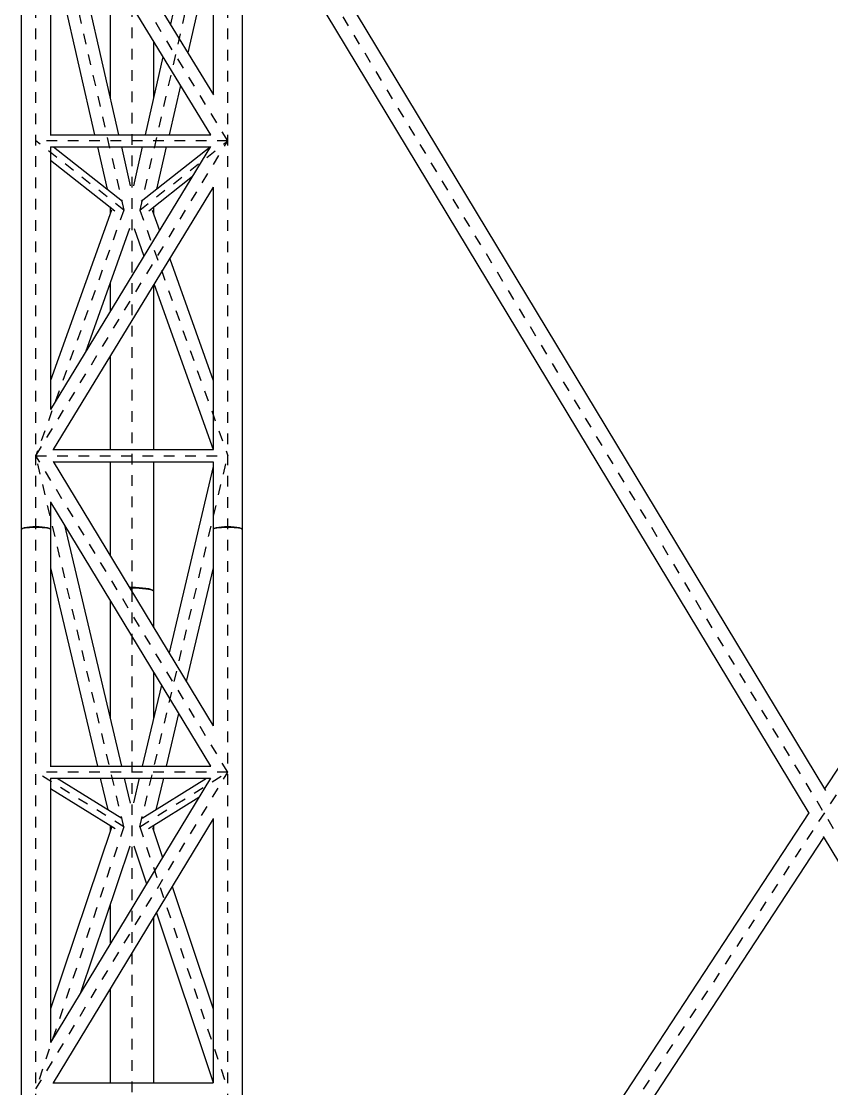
# Model space of a CAD drawing. Header units: millimetres. Extents: x 149919 to 150445, y 136651 to 136866.
# Drawn here: x 150358.13 to 150365.73, y 136813.72 to 136823.74 of the extents above; entities that cross this region are included whole.
import ezdxf

# ---------------------------------------------------------------- set-up
doc = ezdxf.new("R2010")
doc.units = ezdxf.units.MM
doc.header["$LTSCALE"] = 0.25
doc.linetypes.add('CENTER', pattern=[50.8, 31.75, -6.35, 6.35, -6.35])
doc.linetypes.add('XKITLINE00', pattern=[0])

# ---------------------------------------------------------------- blocks, each defined once
blk = doc.blocks.new('çatıı')
at = {"color": 8, "linetype": 'CENTER'}
for p, q in [((21645, 16860.1), (21645, 18041.9)), ((21825, 16860.1), (21825, 18041.9)), ((21735, 17970.9), (21735, 16802)), ((21645, 17520), (21727.5, 17159.6)), ((21825, 17224.5), (21645, 17520)), ((21825, 17520), (21742.5, 17159.6)), ((22900, 15740.3), (21825, 17520)), ((22900, 17380.3), (21825, 15740.3)), ((21727.5, 17159.6), (21645, 17224.5)), ((21645, 16929.1), (21825, 17224.5)), ((21825, 17224.5), (21645, 17224.5)), ((21742.5, 17159.6), (21825, 17224.5)), ((21727.5, 17159.6), (21645, 16929.1)), ((21742.5, 17159.6), (21825, 16929.1)), ((21727.5, 16580.9), (21645, 16929.1)), ((21825, 16632.2), (21645, 16929.1)), ((21645, 16929.1), (21825, 16929.1)), ((21742.5, 16580.9), (21825, 16929.1)), ((21645, 15740.3), (21645, 16860.1)), ((21825, 15740.3), (21825, 16860.1)), ((21735, 16802), (21735, 15911.7)), ((21727.5, 16580.9), (21645, 16632.2)), ((21825, 16632.2), (21645, 16632.2)), ((21645, 16334.9), (21825, 16632.2)), ((21742.5, 16580.9), (21825, 16632.2)), ((21727.5, 16580.9), (21645, 16334.9)), ((21742.5, 16580.9), (21825, 16334.9))]:
    blk.add_line(p, q, dxfattribs=at)
at = {"color": 8, "linetype": 'XKITLINE00'}
for p, q in [((21665.8, 17506.9), (21811.5, 17267.7)), ((21810.6, 17506.3), (21771.2, 17333.9)), ((21811.3, 17506.6), (21811.3, 17268)), ((21848.1, 17505.3), (22385.8, 16615)), ((21631.3, 17484.4), (21631.3, 16860.1)), ((21658.6, 17476.8), (21658.6, 17230.2)), ((21658.6, 17476.5), (21808.7, 17230.2)), ((21838.6, 17474.2), (21838.6, 16860.1)), ((21838.6, 17473.8), (22370.2, 16593.7)), ((21670.7, 17456.7), (21722.6, 17230.2)), ((21658.6, 17411.3), (21700.1, 17230.2)), ((21811.3, 17411.3), (21787.5, 17307.1)), ((21714.7, 17346.3), (21714.7, 17264.6)), ((21755.3, 17317.9), (21755.3, 17264.6)), ((21764.2, 17303.3), (21747.4, 17230.2)), ((22823.8, 17286.3), (22384.9, 16616.6)), ((21780.5, 17276.5), (21769.9, 17230.2)), ((21658.5, 17230.2), (21809.2, 17230.2)), ((21808.9, 17219.1), (21658.6, 16972.4)), ((21658.6, 17219), (21658.6, 16972.5)), ((21658.6, 17218.9), (21808.7, 17218.9)), ((21661.4, 17218.9), (21726.2, 17167.9)), ((21702.7, 17218.9), (21711.8, 17179.3)), ((21725.2, 17218.9), (21733.5, 17182.4)), ((21744.8, 17218.9), (21736.5, 17182.4)), ((21743.9, 17168), (21808.6, 17218.9)), ((21767.3, 17218.9), (21758.2, 17179.3)), ((21658.6, 17206.5), (21719.1, 17159)), ((21750.9, 17159), (21791.9, 17191.3)), ((21811.3, 17181.1), (21661.3, 16934.8)), ((21811.3, 17181.2), (21811.3, 16934.8)), ((21715.8, 17159.5), (21658.6, 16999.7)), ((21714.7, 17162.5), (21714.7, 17156.4)), ((21754.2, 17159.5), (21761, 17140.5)), ((21755.3, 17162.5), (21755.3, 17156.4)), ((21732.9, 17142.2), (21691.4, 17026.3)), ((21737.1, 17142.3), (21746.3, 17116.4)), ((21770.5, 17114), (21811.3, 16999.7)), ((21714.7, 17091.4), (21714.7, 17064.5)), ((21755.3, 17089.1), (21755.3, 16934.8)), ((21755.8, 17089.9), (21811.3, 16934.8)), ((21714.7, 17022.5), (21714.7, 16934.8)), ((21661, 16934.8), (21811.5, 16934.8)), ((21661.1, 16923.7), (21811.4, 16675.7)), ((21661.3, 16923.4), (21811.3, 16923.4)), ((21714.7, 16923.4), (21714.7, 16835.2)), ((21755.3, 16923.4), (21755.3, 16802)), ((21811.3, 16919), (21769.9, 16744.1)), ((21811.3, 16923.5), (21811.3, 16860.1)), ((21658.6, 16885.9), (21658.6, 16860.1)), ((21658.6, 16885.4), (21808.8, 16637.8)), ((21631.7, 16860.7), (21631.3, 16860.1)), ((21631.7, 16860.6), (21631.3, 16860.1)), ((21631.3, 16860.1), (21631.3, 15786)), ((21631.7, 16860.7), (21632.7, 16861.2)), ((21631.7, 16860.6), (21632.7, 16861)), ((21632.7, 16861.2), (21634.3, 16861.7)), ((21632.7, 16861), (21634.3, 16861.4)), ((21633, 16861.1), (21633.2, 16861.2)), ((21633.2, 16861.2), (21634.8, 16861.6)), ((21634.3, 16861.7), (21636.5, 16862.1)), ((21634.3, 16861.4), (21636.5, 16861.7)), ((21634.8, 16861.6), (21636.9, 16862)), ((21636.5, 16862.1), (21639.1, 16862.4)), ((21636.5, 16861.7), (21639.1, 16861.9)), ((21636.9, 16862), (21639.3, 16862.3)), ((21639.1, 16862.4), (21642, 16862.6)), ((21639.1, 16861.9), (21642, 16862.1)), ((21639.3, 16862.3), (21642.1, 16862.5)), ((21642, 16862.6), (21645, 16862.6)), ((21642, 16862.1), (21645, 16862.1)), ((21642.1, 16862.5), (21645, 16862.5)), ((21645, 16862.6), (21648, 16862.6)), ((21645, 16862.5), (21647.9, 16862.5)), ((21645, 16862.1), (21648, 16862.1)), ((21647.9, 16862.5), (21650.7, 16862.3)), ((21648, 16862.6), (21650.9, 16862.4)), ((21648, 16862.1), (21650.9, 16861.9)), ((21650.7, 16862.3), (21653.1, 16862)), ((21650.9, 16862.4), (21653.5, 16862.1)), ((21650.9, 16861.9), (21653.5, 16861.7)), ((21653.1, 16862), (21655.2, 16861.6)), ((21653.5, 16862.1), (21655.7, 16861.7)), ((21653.5, 16861.7), (21655.7, 16861.4)), ((21655.2, 16861.6), (21656.8, 16861.2)), ((21655.7, 16861.7), (21657.3, 16861.2)), ((21655.7, 16861.4), (21657.3, 16861)), ((21656.8, 16861.2), (21656.9, 16861.1)), ((21657.3, 16861.2), (21658.3, 16860.7)), ((21657.3, 16861), (21658.3, 16860.6)), ((21658.3, 16860.7), (21658.6, 16860.1)), ((21658.3, 16860.6), (21658.6, 16860.1)), ((21658.6, 16860.1), (21658.6, 16637.8)), ((21671.7, 16863.9), (21725.3, 16637.8)), ((21811.7, 16860.7), (21811.3, 16860.1)), ((21811.7, 16860.6), (21811.3, 16860.1)), ((21811.3, 16860.1), (21811.3, 16675.8)), ((21811.7, 16860.7), (21812.7, 16861.2)), ((21811.7, 16860.6), (21812.7, 16861)), ((21812.7, 16861.2), (21814.3, 16861.7)), ((21812.7, 16861), (21814.3, 16861.4)), ((21813, 16861.1), (21813.2, 16861.2)), ((21813.2, 16861.2), (21814.8, 16861.6)), ((21814.3, 16861.7), (21816.5, 16862.1)), ((21814.3, 16861.4), (21816.5, 16861.7)), ((21814.8, 16861.6), (21816.9, 16862)), ((21816.5, 16862.1), (21819.1, 16862.4)), ((21816.5, 16861.7), (21819.1, 16861.9)), ((21816.9, 16862), (21819.3, 16862.3)), ((21819.1, 16862.4), (21822, 16862.6)), ((21819.1, 16861.9), (21822, 16862.1)), ((21819.3, 16862.3), (21822.1, 16862.5)), ((21822, 16862.6), (21825, 16862.7)), ((21822, 16862.1), (21825, 16862.1)), ((21822.1, 16862.5), (21825, 16862.5)), ((21825, 16862.7), (21828, 16862.6)), ((21825, 16862.5), (21827.9, 16862.5)), ((21825, 16862.1), (21828, 16862.1)), ((21827.9, 16862.5), (21830.7, 16862.3)), ((21828, 16862.6), (21830.9, 16862.4)), ((21828, 16862.1), (21830.9, 16861.9)), ((21830.7, 16862.3), (21833.1, 16862)), ((21830.9, 16862.4), (21833.5, 16862.1)), ((21830.9, 16861.9), (21833.5, 16861.7)), ((21833.1, 16862), (21835.2, 16861.6)), ((21833.5, 16862.1), (21835.7, 16861.7)), ((21833.5, 16861.7), (21835.7, 16861.4)), ((21835.2, 16861.6), (21836.8, 16861.2)), ((21835.7, 16861.7), (21837.3, 16861.2)), ((21835.7, 16861.4), (21837.3, 16861)), ((21836.8, 16861.2), (21836.9, 16861.1)), ((21837.3, 16861.2), (21838.3, 16860.7)), ((21837.3, 16861), (21838.3, 16860.6)), ((21838.3, 16860.7), (21838.6, 16860.1)), ((21838.3, 16860.6), (21838.6, 16860.1)), ((21838.6, 16860.1), (21838.6, 15786)), ((21658.6, 16824), (21702.8, 16637.8)), ((21811.3, 16824), (21786.1, 16717.4)), ((21732.6, 16805.8), (21735, 16805.8)), ((21732.7, 16805.5), (21735, 16805.6)), ((21733, 16805), (21735, 16805)), ((21735, 16805.8), (21738.5, 16805.7)), ((21735, 16805.6), (21738.3, 16805.5)), ((21735, 16805), (21738.5, 16805)), ((21738.3, 16805.5), (21741.5, 16805.4)), ((21738.5, 16805.7), (21741.9, 16805.6)), ((21738.5, 16805), (21741.9, 16804.8)), ((21741.5, 16805.4), (21744.6, 16805.1)), ((21741.9, 16805.6), (21745.1, 16805.3)), ((21741.9, 16804.8), (21745.1, 16804.6)), ((21744.6, 16805.1), (21747.3, 16804.7)), ((21745.1, 16805.3), (21748, 16804.9)), ((21745.1, 16804.6), (21748, 16804.3)), ((21747.3, 16804.7), (21749.6, 16804.3)), ((21748, 16804.9), (21750.5, 16804.5)), ((21748, 16804.3), (21750.5, 16803.9)), ((21749.6, 16804.3), (21751.6, 16803.8)), ((21750.5, 16804.5), (21752.6, 16803.9)), ((21750.5, 16803.9), (21752.6, 16803.5)), ((21751.6, 16803.8), (21751.9, 16803.7)), ((21752.6, 16803.9), (21754.1, 16803.3)), ((21752.6, 16803.5), (21754.1, 16803)), ((21754.1, 16803.3), (21755, 16802.7)), ((21754.1, 16803), (21755, 16802.5)), ((21755, 16802.7), (21755.3, 16802)), ((21755, 16802.5), (21755.3, 16802)), ((21755.3, 16802), (21755.3, 16768.3)), ((21714.7, 16793), (21714.7, 16682.4)), ((21755.3, 16726), (21755.3, 16682.4)), ((21762.7, 16713.8), (21744.7, 16637.8)), ((21778.9, 16687.1), (21767.2, 16637.8)), ((21658.5, 16637.8), (21809.1, 16637.8)), ((21658.6, 16626.6), (21658.6, 16378.5)), ((21808.8, 16626.6), (21658.6, 16378.5)), ((21658.6, 16626.5), (21808.8, 16626.5)), ((21664.9, 16626.5), (21725.5, 16588.9)), ((21705.4, 16626.5), (21712.4, 16597)), ((21727.9, 16626.5), (21733.5, 16603.2)), ((21742, 16626.5), (21736.6, 16603.4)), ((21744.6, 16588.9), (21805.1, 16626.5)), ((21764.6, 16626.5), (21757.6, 16597)), ((21658.6, 16617), (21719.4, 16579.2)), ((21750.5, 16579.2), (21798, 16608.7)), ((21811.3, 16588.5), (21661.2, 16340.6)), ((21811.3, 16588.6), (21811.3, 16340.6)), ((22370.1, 16594), (21840.4, 15786)), ((21715.8, 16580.4), (21658.6, 16410)), ((21714.7, 16582.2), (21714.7, 16577.2)), ((21754.3, 16580.3), (21763.7, 16552.1)), ((21755.3, 16582.2), (21755.3, 16577.2)), ((22384, 16570.9), (21869.5, 15786)), ((22383.5, 16571.7), (22823.8, 15842.9)), ((21733, 16562.9), (21686.8, 16425)), ((21737, 16563), (21748.8, 16527.5)), ((21772.8, 16524.9), (21811.3, 16410)), ((21714.7, 16508.3), (21714.7, 16471.1)), ((21755.3, 16495.9), (21755.3, 16340.6)), ((21758, 16500.3), (21811.3, 16341.1)), ((21714.7, 16428.9), (21714.7, 16340.6)), ((21661, 16340.6), (21811.4, 16340.6))]:
    blk.add_line(p, q, dxfattribs=at)
for centre in [(21645, 17224.5), (21645, 17224.5), (21825, 17224.5), (21825, 17224.5), (21825, 17224.5), (21825, 17224.5), (21727.5, 17159.6), (21727.5, 17159.6), (21727.5, 17159.6), (21742.5, 17159.6), (21742.5, 17159.6), (21742.5, 17159.6), (21645, 16929.1), (21645, 16929.1), (21645, 16929.1), (21645, 16929.1), (21645, 16929.1), (21825, 16929.1), (21825, 16929.1), (21825, 16929.1), (21645, 16860.1), (21645, 16860.1), (21825, 16860.1), (21825, 16860.1), (21735, 16802), (21735, 16802), (21645, 16632.2), (21645, 16632.2), (21825, 16632.2), (21825, 16632.2), (21825, 16632.2), (21825, 16632.2), (21727.5, 16580.9), (21727.5, 16580.9), (21727.5, 16580.9), (21742.5, 16580.9), (21742.5, 16580.9), (21742.5, 16580.9)]:
    blk.add_circle(centre, 0.05, dxfattribs=at)

msp = doc.modelspace()

# ---------------------------------------------------------------- block references
at = {"xscale": 0.009999943142843078, "yscale": 0.009999943142843078, "zscale": 0.009999943142843078}
msp.add_blockref('çatıı', (150141.814, 136650.373), dxfattribs=at)

doc.saveas('drawing.dxf')
